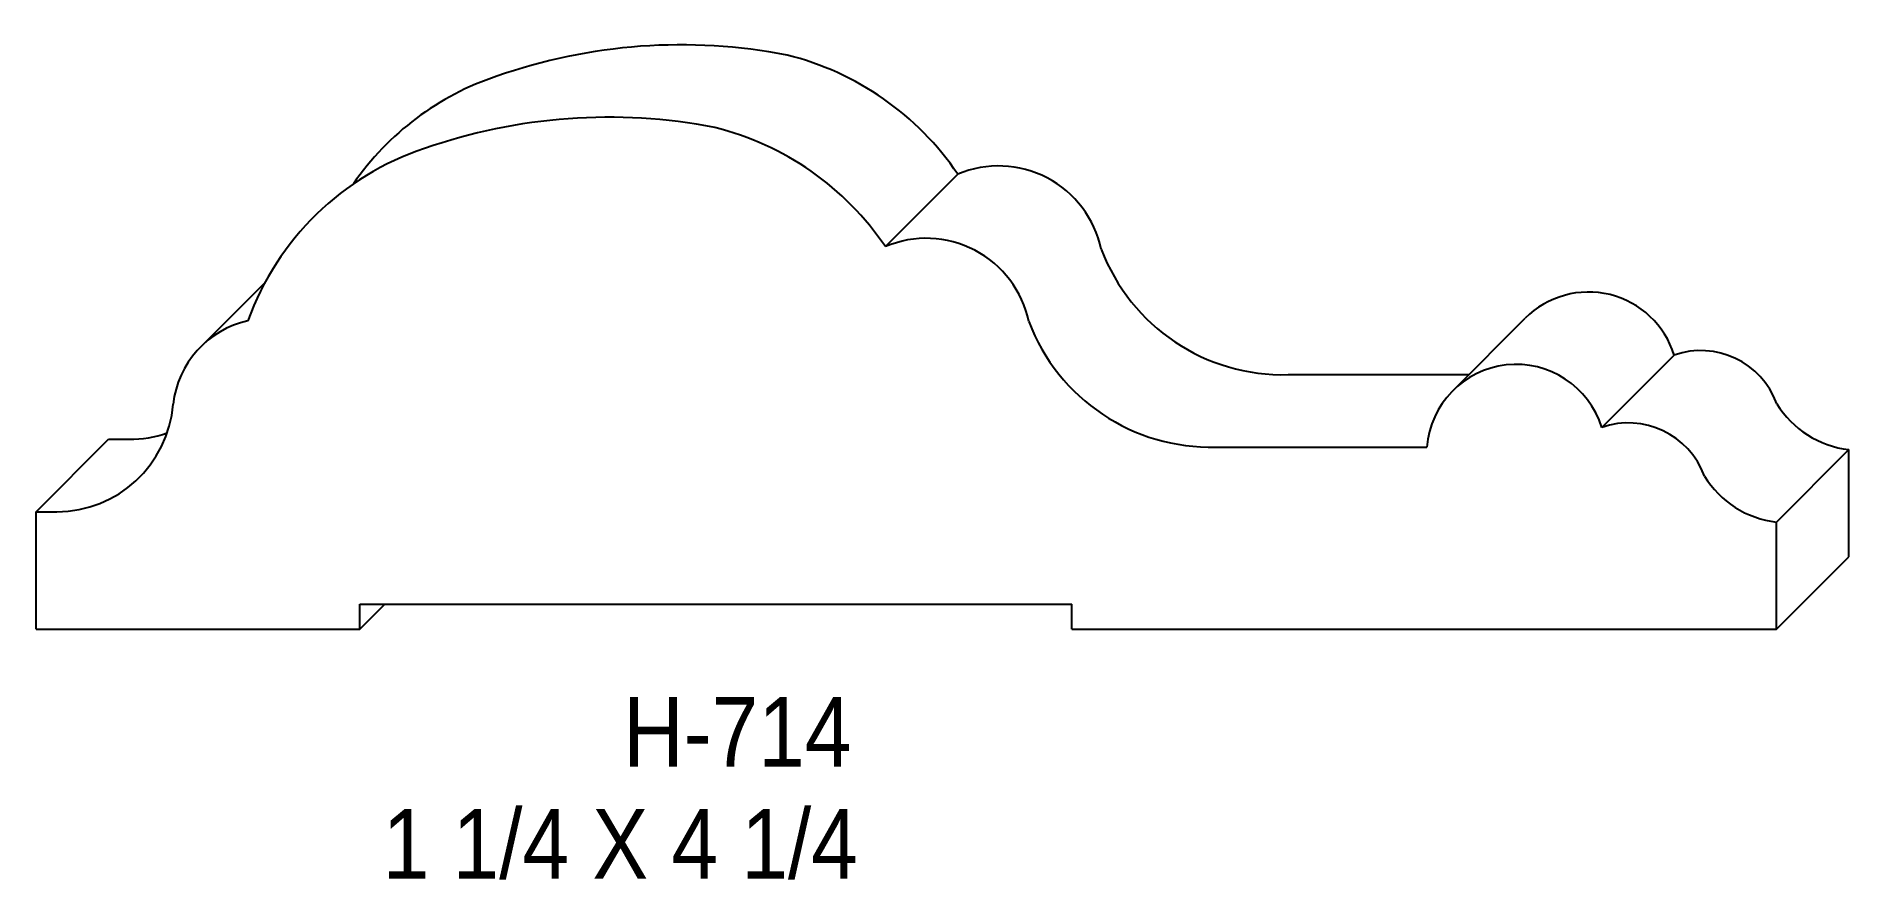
# Model space of a CAD drawing. Extents: x 70.3 to 74.73, y 156.25 to 158.31.
import ezdxf

# ---------------------------------------------------------------- set-up
doc = ezdxf.new("R2010")
doc.units = 0
doc.header["$LTSCALE"] = 5
doc.layers.add('PROFILE', color=7, linetype='CONTINUOUS')
doc.styles.add('TXT', font='TXT', dxfattribs={"height": 3.5})

msp = doc.modelspace()

# ---------------------------------------------------------------- linework, layer by layer
at = {"layer": 'PROFILE', "color": 1, "linetype": 'CONTINUOUS'}
for p, q in [((72.3741, 157.7963), (72.5508, 157.973)), ((70.7118, 157.5607), (70.8586, 157.7076)), ((73.7596, 157.4446), (73.9363, 157.6213)), ((74.1232, 157.3549), (74.2999, 157.5317)), ((73.3579, 157.4838), (73.7988, 157.4838)), ((70.3006, 157.1492), (70.4774, 157.3259)), ((70.4774, 157.3259), (70.5274, 157.3259)), ((73.1812, 157.3071), (73.6961, 157.3071)), ((74.5496, 157.124), (74.7263, 157.3007)), ((74.7263, 157.0392), (74.7263, 157.3007)), ((70.3006, 156.8624), (70.3006, 157.1492)), ((70.3006, 157.1492), (70.3507, 157.1492)), ((74.5496, 156.8624), (74.5496, 157.124)), ((74.5496, 156.8624), (74.7263, 157.0392)), ((71.0907, 156.8624), (71.1521, 156.9238)), ((71.0907, 156.9238), (72.8289, 156.9238)), ((71.0907, 156.8624), (71.0907, 156.9238)), ((72.8289, 156.8624), (72.8289, 156.9238)), ((70.3006, 156.8624), (71.0907, 156.8624)), ((72.8289, 156.8624), (74.5496, 156.8624))]:
    msp.add_line(p, q, dxfattribs=at)
for centre, major_axis, start_param, end_param in [((71.8747, 156.9315), (0, 1.3574), -0.192371, 0.337398), ((71.9636, 157.5757), (0, 0.709), -0.97592, -0.242924), ((71.6417, 157.5593), (0, 0.688), 0.31994, 0.968061), ((71.6979, 156.7548), (1.3574, 0), 1.378426, 1.908194), ((71.7869, 157.3989), (0, 0.709), -0.97592, -0.242924), ((71.465, 157.3826), (0.688, 0), 1.890736, 2.79622), ((72.6507, 157.7375), (0, 0.2558), -1.364387, 0.401252), ((72.474, 157.5608), (0, 0.2558), -1.364387, 0.401252), ((73.3449, 157.9582), (0, 0.4746), -4.349858, -3.114199), ((74.091, 157.4666), (0.2188, 0), 0.301841, 2.356194), ((70.87, 157.3845), (0, 0.2368), 0.222902, 1.455351), ((73.1682, 157.7815), (0, 0.4746), -4.349858, -3.114199), ((74.3647, 157.3443), (0, 0.1983), -1.217613, 0.332767), ((73.9143, 157.2899), (0.2188, 0), 0.301841, 3.062977), ((70.3507, 157.4341), (0, 0.285), -3.141593, -1.64918), ((74.1879, 157.1675), (0, 0.1983), -1.217613, 0.332767), ((74.754, 157.5376), (0, 0.2385), -4.162011, -3.257856), ((70.5274, 157.6109), (0, 0.285), -3.141593, -2.810182), ((74.5772, 157.3608), (0.2385, 0), -2.591215, -1.68706)]:
    msp.add_ellipse(centre, major_axis=major_axis, ratio=1, start_param=start_param, end_param=end_param, dxfattribs=at)

# ---------------------------------------------------------------- texts
at = {"layer": 'PROFILE', "color": 1, "linetype": 'CONTINUOUS', "style": 'TXT', "width": 0.9}
for s, height, p in [('H-714', 0.16996, (71.734, 156.5266)), ('1 1/4 X 4 1/4', 0.169956, (71.1467, 156.253))]:
    msp.add_text(s, height=height, dxfattribs=at).set_placement(p)

doc.saveas('drawing.dxf')
